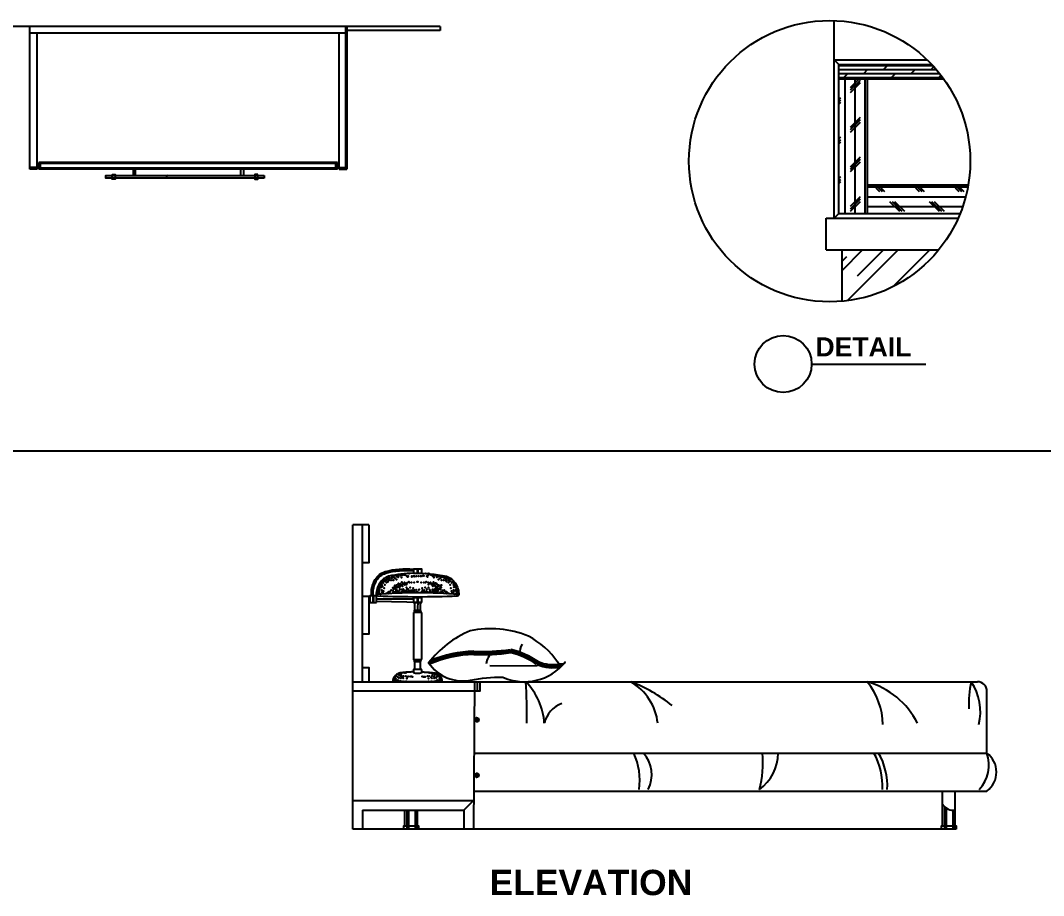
# Model space of a CAD drawing. Header units: inches. Extents: x 3 to 45, y 10.7 to 35.5.
# Drawn here: x 34.604 to 37.832, y 13.51 to 16.271 of the extents above; entities that cross this region are included whole.
import ezdxf

# ---------------------------------------------------------------- set-up
doc = ezdxf.new("R2010")
doc.units = ezdxf.units.IN
doc.header["$MEASUREMENT"] = 0
for name, color, linetype in [('02', 2, 'Continuous'), ('1', 1, 'Continuous'), ('4', 4, 'Continuous'), ('8', 8, 'Continuous')]:
    doc.layers.add(name, color=color, linetype=linetype)
doc.styles.add('HT', font='swisseb.ttf')

msp = doc.modelspace()

# ---------------------------------------------------------------- hatches: boundary and pattern name
at = {"layer": '8'}
h = msp.add_hatch(dxfattribs=at)
h.set_pattern_fill('DOLMIT,_O', color=256, scale=0.05)
h.set_pattern_definition([(0, (18.576633, 13.866277), (0, 0.0125), []), (45, (18.576633, 13.866277), (-0.025, 0.025), [0.01767767, -0.03535538])])
h.paths.add_polyline_path([(37.1858, 16.1321), (37.1858, 16.0871), (37.5164, 16.0871, 0.032945), (37.4792, 16.1321)])
h = msp.add_hatch(dxfattribs=at)
h.set_pattern_fill('CORK,_O', color=256, scale=0.25, angle=90)
h.set_pattern_definition([(90, (19.862378, 14.058534), (-0.03125, 2e-18), []), (225, (19.878, 14.07416), (0.0625, -0.0625), [0.04419417, -0.04419417]), (225, (19.878, 14.08197), (0.0625, -0.0625), [0.04419417, -0.04419417]), (225, (19.878, 14.089784), (0.0625, -0.0625), [0.04419417, -0.04419417])])
h.paths.add_polyline_path([(37.1858, 15.6621), (37.2758, 15.6621), (37.2758, 16.0871), (37.1858, 16.0871)])
h = msp.add_hatch(dxfattribs=at)
h.set_pattern_fill('CORK,_O', color=256, scale=0.25)
h.set_pattern_definition([(0, (19.862378, 14.058534), (0, 0.03125), []), (135, (19.878, 14.04291), (-0.0625, -0.0625), [0.04419417, -0.04419417]), (135, (19.885815, 14.04291), (-0.0625, -0.0625), [0.04419417, -0.04419417]), (135, (19.89363, 14.04291), (-0.0625, -0.0625), [0.04419417, -0.04419417])])
h.paths.add_polyline_path([(37.2758, 15.7521), (37.2758, 15.6621), (37.5685, 15.6621, 0.052846), (37.594, 15.7521)])
h = msp.add_hatch(dxfattribs=at)
h.set_pattern_fill('AR-RROOF,_O', color=256, scale=0.15, angle=45)
h.set_pattern_definition([(45, (19.86238, 14.05853), (0.1272792, 0.3394113), [2.25, -0.3, 0.75, -0.15]), (45, (19.95041, 14.25264), (-0.2471338, 0.0350018), [0.45, -0.0495, 0.9, -0.1125]), (45, (19.82525, 14.20172), (0.48047906, 0.6226075), [1.2, -0.21, 0.6, -0.15])])
h.paths.add_polyline_path([(37.5008, 15.5471), (37.1958, 15.5471), (37.1958, 15.3852, 0.202448)])

# ---------------------------------------------------------------- linework, layer by layer
at = {"layer": '02'}
for p, q in [((35.6302, 15.8066), (35.6302, 16.2486)), ((35.9282, 16.2396), (35.6332, 16.2396)), ((35.9282, 16.2516), (35.9282, 16.2396)), ((35.6302, 16.2306), (34.6362, 16.2306)), ((37.1858, 16.1321), (37.1708, 16.1471)), ((37.1858, 15.6621), (37.1858, 16.1321)), ((37.1858, 16.1321), (37.4792, 16.1321)), ((37.1858, 16.0871), (37.5164, 16.0871)), ((37.2758, 15.6621), (37.2758, 16.0871)), ((34.6672, 15.8016), (34.6672, 15.8226)), ((35.5992, 15.8196), (34.6672, 15.8196)), ((35.5992, 15.8016), (35.5992, 15.8226)), ((34.6572, 15.8066), (34.6332, 15.8066)), ((35.5992, 15.8046), (34.6672, 15.8046)), ((35.6092, 15.8066), (35.6332, 15.8066)), ((34.8932, 15.7815), (35.3732, 15.7816)), ((37.2758, 15.7521), (37.594, 15.7521)), ((37.1858, 15.6621), (37.1708, 15.6471)), ((37.1858, 15.6621), (37.5685, 15.6621)), ((37.1, 15.1871), (37.46, 15.1871)), ((35.856, 14.5403), (35.856, 14.5273)), ((35.8575, 14.5403), (35.8575, 14.5273)), ((35.7161, 14.4557), (35.7161, 14.4346)), ((35.7173, 14.4557), (35.7173, 14.4346)), ((35.8437, 14.4454), (35.7271, 14.4454)), ((35.8698, 14.4344), (35.7271, 14.4377)), ((35.856, 14.4499), (35.856, 14.4344)), ((35.8575, 14.4499), (35.8561, 14.403)), ((35.8698, 14.403), (35.8437, 14.403)), ((36.0849, 14.2359), (36.2343, 14.2352)), ((36.0452, 14.1848), (36.0452, 14.1548)), ((36.0431, 14.0608), (36.0331, 14.0608)), ((36.0431, 14.0688), (36.0431, 14.0608)), ((36.0431, 13.8858), (36.0331, 13.8858)), ((36.0431, 13.8938), (36.0431, 13.8858)), ((37.5195, 13.7908), (37.5195, 13.7198)), ((37.5247, 13.7866), (37.5247, 13.7198)), ((35.8169, 13.7298), (35.8169, 13.7798)), ((35.8234, 13.7798), (35.8234, 13.7198)), ((35.8285, 13.7798), (35.8285, 13.7198)), ((35.849, 13.7792), (35.849, 13.7198)), ((35.853, 13.7791), (35.853, 13.7198)), ((35.8569, 13.7298), (35.8569, 13.7798)), ((37.5451, 13.7792), (37.5451, 13.7198)), ((37.5491, 13.7791), (37.5491, 13.7198))]:
    msp.add_line(p, q, dxfattribs=at)
for points in [[(34.8932, 15.7846), (34.9032, 15.7846), (34.9032, 15.7706), (34.8932, 15.7706), (34.8932, 15.7846)], [(34.9592, 15.8016), (34.9592, 15.7816)], [(34.9672, 15.7816), (34.9672, 15.8016)], [(35.2992, 15.7816), (35.2992, 15.8016)], [(35.3072, 15.8016), (35.3072, 15.7816)], [(35.3532, 15.7846), (35.3432, 15.7846), (35.3432, 15.7706), (35.3532, 15.7706), (35.3532, 15.7846)], [(35.3732, 15.7736), (34.8732, 15.7736), (34.8732, 15.7816), (34.8932, 15.7816)], [(34.9032, 15.7816), (35.3732, 15.7816)], [(35.3732, 15.7816), (35.3732, 15.7736)], [(35.8698, 14.527), (35.8698, 14.5403), (35.8437, 14.5403), (35.8437, 14.5271)], [(35.8698, 14.4344), (35.8698, 14.4499), (35.8437, 14.4499), (35.8437, 14.4344), (35.8698, 14.4344)], [(35.8475, 14.4344), (35.8475, 14.4091)], [(35.866, 14.4091), (35.866, 14.4344)], [(35.8437, 14.403), (35.8437, 14.2548), (35.8698, 14.2548)], [(35.8673, 14.4091), (35.8462, 14.4091), (35.8462, 14.403)], [(35.8673, 14.403), (35.8673, 14.4091)], [(35.8698, 14.2548), (35.8698, 14.403)], [(35.8462, 14.2548), (35.8462, 14.2487), (35.8673, 14.2487)], [(35.8475, 14.2487), (35.8475, 14.2238)], [(35.866, 14.2238), (35.866, 14.2487)], [(35.8673, 14.2487), (35.8673, 14.2548)], [(35.7801, 14.188), (35.7801, 14.1882), (35.7802, 14.1901), (35.7803, 14.1916), (35.7805, 14.193), (35.7807, 14.1941), (35.781, 14.195), (35.7812, 14.1958), (35.7815, 14.1966), (35.7817, 14.1972), (35.782, 14.1978), (35.7823, 14.1984), (35.7825, 14.1989), (35.7828, 14.1993), (35.7832, 14.1998), (35.7835, 14.2002), (35.7839, 14.2007), (35.7842, 14.2011), (35.7847, 14.2016)], [(35.8437, 14.2158), (35.8412, 14.2157), (35.8382, 14.2156), (35.8352, 14.2155), (35.8323, 14.2153), (35.8293, 14.2152), (35.8264, 14.215), (35.8235, 14.2148), (35.8206, 14.2146), (35.8176, 14.2143), (35.8147, 14.214), (35.8117, 14.2137), (35.8086, 14.2134), (35.8054, 14.2129), (35.8022, 14.2124), (35.7991, 14.2116), (35.7959, 14.2106), (35.7929, 14.2091), (35.79, 14.2072), (35.7872, 14.2047), (35.7847, 14.2016)], [(35.8706, 14.2158), (35.8731, 14.2157), (35.8761, 14.2156), (35.8791, 14.2155), (35.8821, 14.2153), (35.885, 14.2152), (35.8879, 14.215), (35.8908, 14.2148), (35.8937, 14.2146), (35.8967, 14.2143), (35.8996, 14.214), (35.9026, 14.2137), (35.9057, 14.2134), (35.9089, 14.2129), (35.9121, 14.2124), (35.9152, 14.2116), (35.9184, 14.2106), (35.9214, 14.2091), (35.9243, 14.2072), (35.9271, 14.2047), (35.9296, 14.2016)], [(35.9342, 14.188), (35.9342, 14.1882), (35.9341, 14.1901), (35.934, 14.1916), (35.9338, 14.193), (35.9336, 14.1941), (35.9333, 14.195), (35.9331, 14.1958), (35.9328, 14.1966), (35.9326, 14.1972), (35.9323, 14.1978), (35.932, 14.1984), (35.9318, 14.1989), (35.9315, 14.1993), (35.9312, 14.1998), (35.9308, 14.2002), (35.9304, 14.2007), (35.9301, 14.2011), (35.9296, 14.2016)], [(35.9342, 14.188), (35.926, 14.1866), (35.9082, 14.1855), (35.8841, 14.1849), (35.8568, 14.1846), (35.8296, 14.1849), (35.8056, 14.1855), (35.7881, 14.1866), (35.7801, 14.188)], [(35.8139, 13.7198), (35.8139, 13.7298), (35.8599, 13.7298), (35.8599, 13.7198)]]:
    msp.add_lwpolyline(points, dxfattribs=at)
for points in [[(35.7113, 14.4557, -0.15616), (35.7233, 14.5078, -0.180266), (35.7551, 14.5323, -0.100872), (35.8437, 14.5397)], [(35.7155, 14.456, -0.156017), (35.7269, 14.5056, -0.179879), (35.7563, 14.5283, -0.100831), (35.8432, 14.5355, -0.100831)], [(35.7166, 14.4561, -0.155978), (35.7277, 14.505, -0.179774), (35.7566, 14.5273, -0.100821), (35.8431, 14.5344, -0.100821)], [(35.8437, 14.5271, 0.049707), (35.7654, 14.5174, 0.178104), (35.7373, 14.4956, 0.15202), (35.7266, 14.4592)], [(35.8437, 14.5271, -0.064459), (35.9481, 14.5174, -0.178104), (35.9761, 14.4956, -0.15202), (35.9869, 14.4592)], [(35.9869, 14.4592, -0.338174), (35.9813, 14.4548, -0.021936), (35.7322, 14.4548, -0.338174), (35.7266, 14.4592)], [(36.2991, 14.2456, 0.124597), (36.2067, 14.3285, 0.151645), (36.0224, 14.3453, 0.12993), (35.8918, 14.2444, 0.294601), (36.0233, 14.1893, -0.061928), (36.1257, 14.1993, 0.340238), (36.3227, 14.2464, -0.548274), (36.2979, 14.2473)], [(35.8698, 14.2238), (35.8437, 14.2238), (35.8437, 14.2135, 0.140748), (35.8698, 14.2135), (35.8698, 14.2238)], [(36.0402, 14.0688), (36.0431, 14.0718, -1), (36.0431, 14.0578), (36.0402, 14.0608)], [(36.0331, 14.0688), (36.0431, 14.0688, -1)], [(36.0331, 13.8938), (36.0431, 13.8938, -1)], [(36.0402, 13.8938), (36.0431, 13.8968, -1), (36.0431, 13.8828), (36.0402, 13.8858)]]:
    msp.add_lwpolyline(points, format="xyb", dxfattribs=at)
msp.add_lwpolyline([(35.7271, 14.4346), (35.7271, 14.4557), (35.7062, 14.4557), (35.7062, 14.4346)], close=True, dxfattribs=at)
for centre, radius in [((37.1567, 15.8272), 0.4437), ((37.01, 15.1871), 0.09), ((36.0431, 14.0648), 0.004), ((36.0431, 13.8898), 0.004)]:
    msp.add_circle(centre, radius, dxfattribs=at)
for centre, radius, start, end in [((35.0698, 15.7763), 0.00529, 92.3864, 210.779), ((35.8545, 13.0713), 1.3942, 84.5501, 95.2605), ((36.2107, 14.2831), 0.0311, 139.4598, 200.8437), ((36.0486, 13.8755), 0.4008, 92.035, 113.0382), ((36.0486, 13.8755), 0.3959, 92.035, 112.8805), ((36.0486, 13.8755), 0.4057, 92.035, 111.7903), ((36.0631, 14.8588), 0.5884, 267.1825, 278.5457), ((36.0631, 14.8588), 0.5835, 267.1825, 278.5457), ((36.0631, 14.8588), 0.5786, 267.1825, 278.5457), ((36.1228, 14.237), 0.0496, 125.2087, 174.9627), ((36.0909, 14.0355), 0.2484, 55.2856, 76.5647), ((36.0909, 14.0355), 0.2533, 55.2856, 76.5647), ((36.0909, 14.0355), 0.2582, 55.2856, 76.5647), ((36.2842, 14.363), 0.1339, 247.6779, 280.7084), ((36.2842, 14.363), 0.129, 247.6779, 283.9738), ((36.2842, 14.363), 0.1241, 247.6779, 280.0692), ((34.5311, 14.0864), 1.6706, 358.8801, 3.375), ((36.0511, 14.041), 0.206, 3.5443, 44.2346), ((36.4411, 14.0345), 0.1745, 6.3384, 59.4658), ((36.3581, 13.7343), 0.482, 51.1586, 69.1463), ((37.2032, 13.9362), 0.2589, 27.0056, 73.7555), ((37.0995, 14.0441), 0.2254, 1.4403, 38.6149), ((37.9219, 14.115), 0.3263, 167.6533, 182.7628), ((37.4633, 14.0895), 0.1692, 346.4302, 34.2854), ((36.3403, 14.0355), 0.0855, 109.2631, 167.6798), ((36.3482, 13.8734), 0.2094, 352.1451, 24.3557), ((36.4918, 13.8915), 0.1038, 333.2496, 41.1516), ((36.5986, 13.9309), 0.3477, 345.6471, 4.7548), ((36.8487, 13.9618), 0.1457, 306.534, 359.1922), ((37.1092, 13.8546), 0.2145, 357.3815, 29.3653), ((37.1244, 13.8546), 0.2145, 357.3815, 29.3653), ((37.5427, 13.923), 0.1164, 317.7312, 18.397), ((37.549, 13.8222), 0.0431, 213.5589, 275.5637)]:
    msp.add_arc(centre, radius, start, end, dxfattribs=at)
for p in [(35.8303, 14.526), (35.8833, 14.526), (35.8905, 14.526), (35.8946, 14.5249), (35.7405, 14.4944), (35.7426, 14.4964), (35.7436, 14.5025), (35.7487, 14.4985), (35.7487, 14.4964), (35.7497, 14.5035), (35.7548, 14.5066), (35.7548, 14.5025), (35.7579, 14.5056), (35.7589, 14.4974), (35.7609, 14.5097), (35.763, 14.5005), (35.765, 14.5046), (35.766, 14.5148), (35.766, 14.5127), (35.767, 14.5097), (35.7701, 14.5056), (35.7732, 14.5127), (35.7752, 14.5158), (35.7752, 14.5056), (35.7762, 14.5148), (35.7762, 14.5127), (35.7813, 14.5056), (35.7823, 14.5178), (35.7823, 14.5137), (35.7854, 14.5117), (35.7895, 14.5198), (35.7905, 14.5168), (35.7905, 14.5076), (35.7946, 14.4913), (35.7956, 14.5188), (35.7956, 14.5148), (35.7966, 14.5178), (35.7966, 14.4944), (35.8027, 14.5198), (35.8027, 14.4934), (35.8027, 14.4913), (35.8058, 14.5137), (35.8068, 14.4985), (35.8088, 14.5209), (35.8109, 14.4934), (35.815, 14.5219), (35.816, 14.4974), (35.816, 14.4913), (35.818, 14.5219), (35.818, 14.4954), (35.8221, 14.4913), (35.8231, 14.5178), (35.8241, 14.4964), (35.8252, 14.5158), (35.8262, 14.5158), (35.8272, 14.5178), (35.8292, 14.4995), (35.8313, 14.4974), (35.8374, 14.4974), (35.8384, 14.5178), (35.8385, 14.5158), (35.8435, 14.5178), (35.8456, 14.4974), (35.8476, 14.5178), (35.8487, 14.5168), (35.8537, 14.5178), (35.8558, 14.4995), (35.8579, 14.4995), (35.8599, 14.5178), (35.866, 14.5178), (35.8681, 14.4974), (35.8701, 14.5178), (35.8742, 14.5198), (35.8762, 14.5188), (35.8762, 14.4974), (35.8823, 14.4974), (35.8844, 14.4995), (35.8864, 14.5178), (35.8884, 14.5158), (35.8905, 14.4974), (35.8915, 14.5219), (35.8915, 14.4913), (35.8956, 14.4954), (35.8976, 14.4974), (35.8986, 14.5219), (35.8997, 14.5229), (35.9007, 14.4913), (35.9027, 14.4934), (35.9037, 14.5188), (35.9068, 14.4985), (35.9078, 14.5137), (35.9078, 14.4944), (35.9078, 14.4913), (35.9088, 14.5188), (35.9139, 14.4954), (35.915, 14.5188), (35.917, 14.4944), (35.918, 14.5188), (35.918, 14.5148), (35.919, 14.4913), (35.9231, 14.5168), (35.9231, 14.5076), (35.9241, 14.5198), (35.9282, 14.5117), (35.9292, 14.5178), (35.9303, 14.5168), (35.9313, 14.5178), (35.9313, 14.5137), (35.9323, 14.5056), (35.9374, 14.5148), (35.9384, 14.5056), (35.9405, 14.5127), (35.9415, 14.5168), (35.9435, 14.5117), (35.9435, 14.5056), (35.9476, 14.5148), (35.9486, 14.5097), (35.9486, 14.5046), (35.9486, 14.5015), (35.9537, 14.5097), (35.9547, 14.4974), (35.9557, 14.5056), (35.9578, 14.5056), (35.9588, 14.5025), (35.9639, 14.5076), (35.9649, 14.4985), (35.9649, 14.4964), (35.97, 14.5025), (35.971, 14.4964), (35.9731, 14.4944), (35.7303, 14.4648), (35.7313, 14.473), (35.7313, 14.4648), (35.7334, 14.4832), (35.7354, 14.4781), (35.7354, 14.4689), (35.7354, 14.4628), (35.7364, 14.475), (35.7375, 14.4852), (35.7375, 14.4811), (35.7385, 14.4883), (35.7395, 14.4608), (35.7426, 14.4832), (35.7436, 14.4903), (35.7436, 14.474), (35.7436, 14.4669), (35.7466, 14.4852), (35.7487, 14.4638), (35.7497, 14.471), (35.7517, 14.4801), (35.7538, 14.4903), (35.7579, 14.4628), (35.763, 14.4659), (35.764, 14.4628), (35.766, 14.4689), (35.7701, 14.4699), (35.7732, 14.474), (35.7783, 14.4811), (35.7783, 14.473), (35.7803, 14.4679), (35.7823, 14.4822), (35.7823, 14.4771), (35.7823, 14.4669), (35.7844, 14.4842), (35.7854, 14.4883), (35.7854, 14.4679), (35.7864, 14.4659), (35.7874, 14.4791), (35.7874, 14.4689), (35.7895, 14.4852), (35.7895, 14.474), (35.7905, 14.4893), (35.7915, 14.474), (35.7925, 14.4822), (35.7925, 14.4689), (35.7946, 14.4832), (35.7946, 14.4648), (35.7966, 14.4852), (35.7966, 14.4669), (35.7976, 14.471), (35.7997, 14.4883), (35.7997, 14.4822), (35.8007, 14.476), (35.8027, 14.4872), (35.8048, 14.476), (35.8048, 14.4679), (35.8078, 14.4893), (35.8088, 14.4862), (35.8099, 14.476), (35.8099, 14.472), (35.8119, 14.4771), (35.816, 14.472), (35.816, 14.4669), (35.817, 14.4903), (35.817, 14.473), (35.8201, 14.4679), (35.8211, 14.472), (35.8221, 14.4822), (35.8241, 14.4771), (35.8252, 14.4669), (35.8272, 14.4771), (35.8282, 14.471), (35.8333, 14.4822), (35.8333, 14.473), (35.8354, 14.4679), (35.8374, 14.473), (35.8384, 14.4679), (35.8415, 14.474), (35.8425, 14.4801), (35.8435, 14.4689), (35.8466, 14.4689), (35.8476, 14.474), (35.8527, 14.475), (35.8527, 14.4689), (35.8568, 14.4689), (35.8609, 14.475), (35.8619, 14.476), (35.8701, 14.4689), (35.8711, 14.4801), (35.8721, 14.474), (35.8752, 14.4679), (35.8772, 14.474), (35.8803, 14.4822), (35.8803, 14.4679), (35.8854, 14.471), (35.8864, 14.4771), (35.8884, 14.4679), (35.8884, 14.4669), (35.8915, 14.4822), (35.8935, 14.4679), (35.8946, 14.476), (35.8966, 14.473), (35.8976, 14.472), (35.8976, 14.4669), (35.9037, 14.476), (35.9048, 14.4862), (35.9048, 14.4699), (35.9058, 14.4893), (35.9088, 14.476), (35.9088, 14.471), (35.9109, 14.4872), (35.9119, 14.4883), (35.9119, 14.4679), (35.9129, 14.4852), (35.9129, 14.476), (35.9139, 14.4791), (35.917, 14.471), (35.919, 14.4832), (35.919, 14.4648), (35.9201, 14.4771), (35.9211, 14.471), (35.9221, 14.4862), (35.9231, 14.4893), (35.9231, 14.476), (35.9252, 14.4791), (35.9262, 14.4791), (35.9272, 14.4659), (35.9282, 14.4883), (35.9292, 14.4842), (35.9292, 14.476), (35.9303, 14.4679), (35.9313, 14.4822), (35.9313, 14.4669), (35.9323, 14.4893), (35.9333, 14.4679), (35.9354, 14.473), (35.9364, 14.4679), (35.9405, 14.474), (35.9435, 14.4699), (35.9476, 14.4689), (35.9496, 14.4628), (35.9507, 14.4659), (35.9557, 14.4628), (35.9598, 14.4903), (35.9619, 14.4801), (35.9639, 14.471), (35.9649, 14.4638), (35.97, 14.4903), (35.97, 14.474), (35.97, 14.4669), (35.971, 14.4832), (35.9741, 14.473), (35.9741, 14.4608), (35.9751, 14.4883), (35.9761, 14.4852), (35.9772, 14.4822), (35.9772, 14.475), (35.9782, 14.471), (35.9782, 14.4628), (35.9812, 14.4801), (35.9812, 14.4689), (35.9812, 14.4608), (35.9823, 14.473), (35.9833, 14.4648), (35.7873, 14.2018), (35.7895, 14.2039), (35.7952, 14.2078), (35.798, 14.2061), (35.799, 14.2097), (35.802, 14.2048), (35.8048, 14.2018), (35.805, 14.2099), (35.8061, 14.2108), (35.8064, 14.2037), (35.8127, 14.2026), (35.8146, 14.2127), (35.8198, 14.2023), (35.8201, 14.2132), (35.8271, 14.2015), (35.8337, 14.2015), (35.8375, 14.2015), (35.8711, 14.2009), (35.8882, 14.202), (35.8934, 14.2132), (35.8937, 14.2023), (35.8989, 14.2127), (35.9019, 14.2023), (35.9024, 14.2031), (35.9041, 14.2091), (35.9087, 14.2028), (35.9109, 14.208), (35.912, 14.2075), (35.9144, 14.2097), (35.9166, 14.2088), (35.9183, 14.2026), (35.9185, 14.2078), (35.9215, 14.2039), (35.9223, 14.2018), (35.7827, 14.1933), (35.7827, 14.1887), (35.7843, 14.1873), (35.7854, 14.199), (35.7879, 14.1939), (35.7887, 14.1895), (35.7892, 14.1868), (35.792, 14.187), (35.7941, 14.1988), (35.7947, 14.1895), (35.7974, 14.1862), (35.798, 14.1969), (35.798, 14.1881), (35.7982, 14.1982), (35.8026, 14.1868), (35.804, 14.1963), (35.8067, 14.1857), (35.8075, 14.2001), (35.8113, 14.1958), (35.8119, 14.186), (35.8173, 14.1854), (35.8217, 14.1854), (35.8225, 14.1949), (35.8252, 14.1999), (35.8413, 14.2004), (35.8751, 14.2001), (35.8771, 14.2001), (35.8811, 14.2007), (35.891, 14.1949), (35.8918, 14.1854), (35.8992, 14.1985), (35.8992, 14.1857), (35.9016, 14.186), (35.9022, 14.1958), (35.9087, 14.1857), (35.9092, 14.1999), (35.9095, 14.1963), (35.9153, 14.1982), (35.9155, 14.1969), (35.9155, 14.1881), (35.9161, 14.1862), (35.9188, 14.1895), (35.9204, 14.187), (35.9215, 14.187), (35.9237, 14.1887), (35.9256, 14.1939), (35.9267, 14.1884), (35.9275, 14.2004), (35.9275, 14.1876), (35.93, 14.193), (35.9311, 14.1919)]:
    msp.add_point(p, dxfattribs=at)
at = {"layer": '1'}
msp.add_line((35.9282, 16.2516), (32.0282, 16.2516), dxfattribs=at)
msp.add_lwpolyline([(37.5561, 13.7198), (35.6531, 13.7198)], dxfattribs=at)
at = {"layer": '4'}
for p, q in [((37.1708, 15.6471), (37.1708, 16.2708)), ((34.6332, 15.8016), (34.6332, 16.2516)), ((35.6332, 16.2516), (35.6332, 15.8016)), ((34.6572, 15.8016), (34.6572, 16.2276)), ((35.6092, 15.8016), (35.6092, 16.2276)), ((37.1708, 16.1471), (37.4643, 16.1471)), ((35.6042, 15.8226), (34.6622, 15.8226)), ((34.6622, 15.8016), (34.6622, 15.8226)), ((35.6042, 15.8016), (35.6042, 15.8226)), ((34.6572, 15.8016), (34.6332, 15.8016)), ((35.6042, 15.8016), (34.6622, 15.8016)), ((35.6092, 15.8016), (35.6332, 15.8016)), ((37.1458, 15.5471), (37.1458, 15.6471)), ((37.1458, 15.6471), (37.5622, 15.6471)), ((37.1458, 15.5471), (37.5008, 15.5471)), ((37.1958, 15.3852), (37.1958, 15.5471)), ((24.3249, 14.9136), (44.6511, 14.9136)), ((35.6531, 13.7198), (35.6531, 14.6798)), ((35.7031, 14.6798), (35.6531, 14.6798)), ((35.6831, 14.1848), (35.6831, 14.6798)), ((36.0359, 14.1848), (36.0331, 13.7198)), ((36.0331, 13.9598), (37.6531, 13.9598)), ((36.0331, 13.8398), (37.6531, 13.8398)), ((37.5131, 13.7298), (37.5131, 13.8398)), ((37.5531, 13.7298), (37.5531, 13.8398)), ((35.6531, 13.8098), (36.0331, 13.8098)), ((36.0031, 13.7798), (36.0331, 13.8098)), ((35.6831, 13.7798), (35.6831, 13.7198)), ((36.0031, 13.7798), (36.0031, 13.7198))]:
    msp.add_line(p, q, dxfattribs=at)
for points in [[(35.7031, 14.6798), (35.7031, 14.5598), (35.6831, 14.5598)], [(35.6831, 14.4548), (35.7031, 14.4548), (35.7031, 14.3348), (35.6831, 14.3348)], [(35.6831, 14.2298), (35.7031, 14.2298), (35.7031, 14.1848)], [(36.0531, 14.1848), (36.0531, 14.1548), (35.6531, 14.1548)], [(35.6531, 14.1848), (37.6231, 14.1848)], [(35.6831, 13.7798), (36.0031, 13.7798)], [(37.5101, 13.7198), (37.5101, 13.7298), (37.5561, 13.7298), (37.5561, 13.7198)]]:
    msp.add_lwpolyline(points, dxfattribs=at)
msp.add_lwpolyline([(37.6531, 13.9598), (37.6531, 14.1548, 0.414214), (37.6231, 14.1848)], format="xyb", dxfattribs=at)
msp.add_arc((37.6081, 13.8998), 0.075, 306.8699, 53.1301, dxfattribs=at)

# ---------------------------------------------------------------- texts
at = {"layer": '02', "style": 'HT'}
for s, height, p in [('DETAIL', 0.06, (37.112, 15.2113)), ('ELEVATION', 0.08, (36.0839, 13.5115))]:
    msp.add_text(s, height=height, dxfattribs=at).set_placement(p)

doc.saveas('drawing.dxf')
